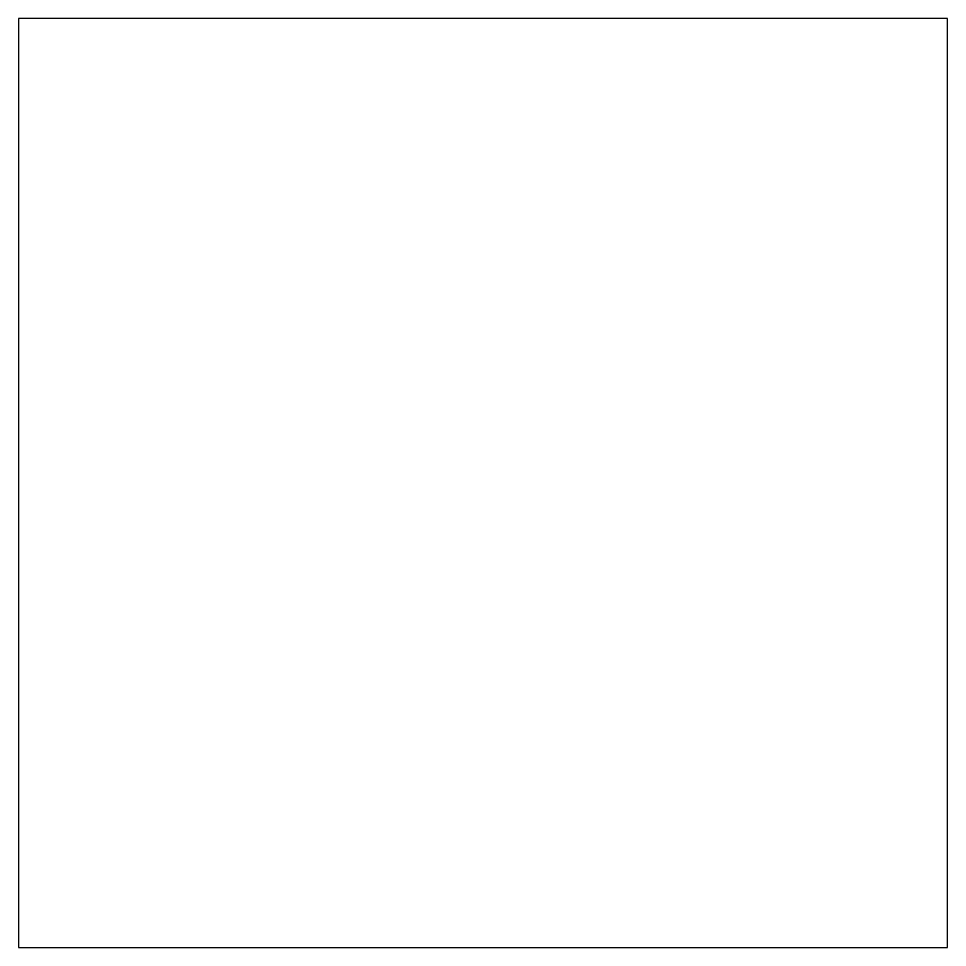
# Model space of a CAD drawing. Header units: inches. Extents: x -3.4 to -2.5, y -0.45 to 0.45.
import ezdxf

# ---------------------------------------------------------------- set-up
doc = ezdxf.new("R2010")
doc.units = ezdxf.units.IN
doc.header["$MEASUREMENT"] = 0

msp = doc.modelspace()

# ---------------------------------------------------------------- linework, layer by layer
msp.add_lwpolyline([(-2.5, 0.45), (-3.4, 0.45), (-3.4, -0.45), (-2.5, -0.45)], close=True)

doc.saveas('drawing.dxf')
